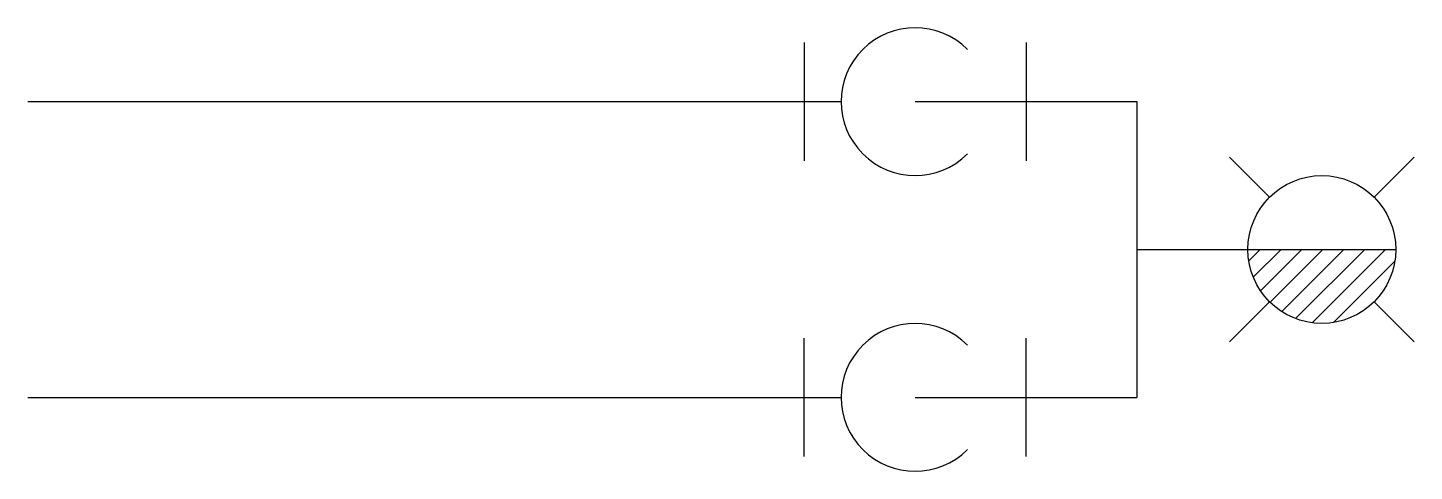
# Model space of a CAD drawing. Units: millimetres at full size, sheet at 1:100. Extents: x -4506 to -2631, y -3790 to -3190.
import ezdxf

# ---------------------------------------------------------------- set-up
doc = ezdxf.new("R2010")
doc.units = ezdxf.units.MM
doc.header["$LTSCALE"] = 100
doc.layers.add('0-0', color=7, linetype='Continuous')

msp = doc.modelspace()

# ---------------------------------------------------------------- linework, layer by layer
at = {"layer": '0-0'}
for p, q in [((-3456.1, -3209.8), (-3456.1, -3369.8)), ((-3156.1, -3209.8), (-3156.1, -3369.8)), ((-2881.1, -3364.8), (-2826.8, -3419.1)), ((-2685.4, -3419.1), (-2631.1, -3364.8)), ((-2856.1, -3489.8), (-2656.1, -3489.8)), ((-2854.9, -3505.2), (-2839.5, -3489.8)), ((-2848.8, -3527.3), (-2811.2, -3489.8)), ((-2839, -3545.8), (-2783, -3489.8)), ((-2826.1, -3561.2), (-2754.7, -3489.8)), ((-2810.4, -3573.8), (-2726.4, -3489.8)), ((-2791.6, -3583.3), (-2698.1, -3489.8)), ((-2769, -3589), (-2669.8, -3489.8)), ((-2740.3, -3588.5), (-2657.3, -3505.5)), ((-2881.1, -3614.8), (-2826.8, -3560.5)), ((-2685.4, -3560.5), (-2631.1, -3614.8)), ((-3456.1, -3769.8), (-3456.1, -3609.8)), ((-3156.1, -3769.8), (-3156.1, -3609.8))]:
    msp.add_line(p, q, dxfattribs=at)
at = {"layer": '0-0', "color": 2}
for p, q in [((-4506.1, -3289.8), (-3406.1, -3289.8)), ((-3306.1, -3289.8), (-3006.1, -3289.8)), ((-3006.1, -3289.8), (-3006.1, -3689.8)), ((-3006.1, -3489.8), (-2856.1, -3489.8)), ((-4506.1, -3689.8), (-3406.1, -3689.8)), ((-3306.1, -3689.8), (-3006.1, -3689.8))]:
    msp.add_line(p, q, dxfattribs=at)
at = {"layer": '0-0'}
msp.add_circle((-2756.1, -3489.8), 100, dxfattribs=at)
for centre in [(-3306.1, -3289.8), (-3306.1, -3689.8)]:
    msp.add_arc(centre, 100, 45, 315, dxfattribs=at)

doc.saveas('drawing.dxf')
